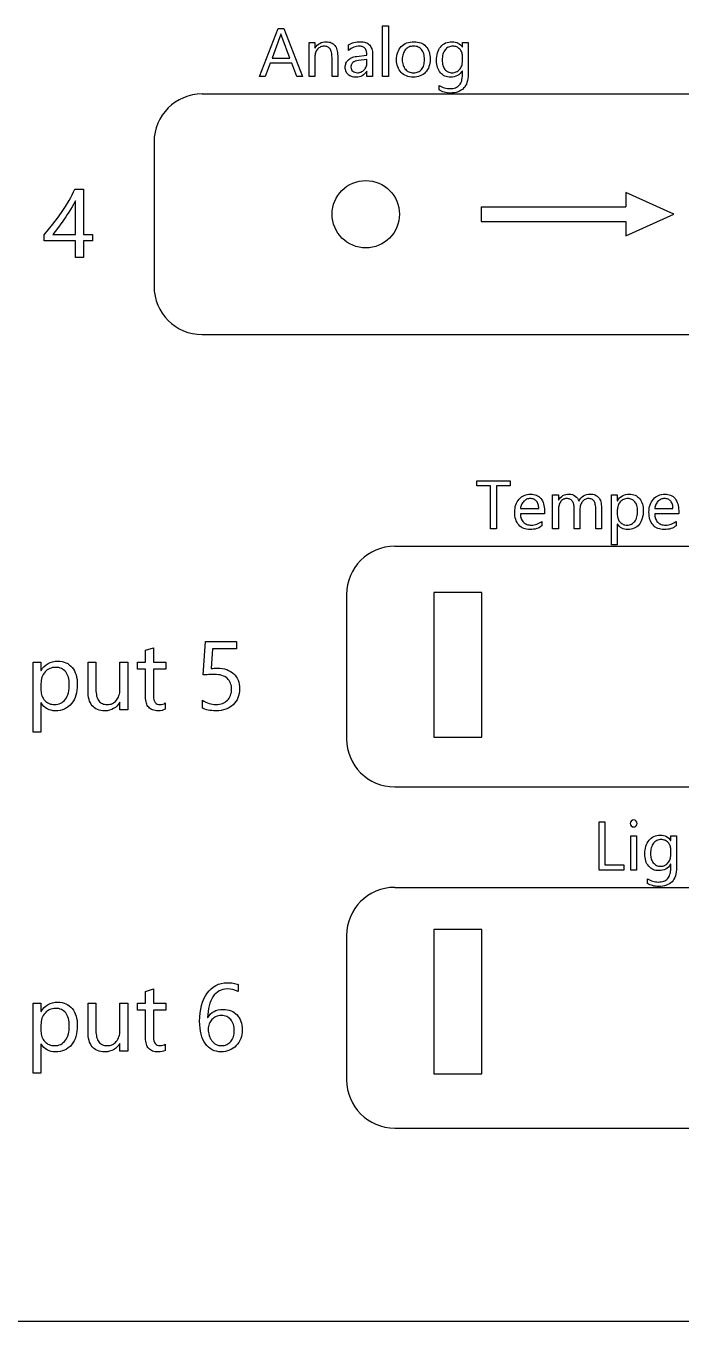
# Model space of a CAD drawing. Header units: millimetres. Extents: x 0 to 330, y 0 to 270.
# Drawn here: x 164.7 to 232.8, y 0 to 134.6 of the extents above; entities that cross this region are included whole.
import ezdxf

# ---------------------------------------------------------------- set-up
doc = ezdxf.new("R2010")
doc.units = ezdxf.units.MM

msp = doc.modelspace()

# ---------------------------------------------------------------- linework, layer by layer
at = {"color": 7, "linetype": 'Continuous'}
for p, q in [((183, 127.5), (303, 127.5)), ((178, 122.5), (178, 107.5)), ((232, 115), (227, 117.25)), ((227, 117.25), (227, 115.75)), ((212, 115.75), (227, 115.75)), ((212, 115.75), (212, 114.25)), ((227, 112.75), (232, 115)), ((212, 114.25), (227, 114.25)), ((227, 114.25), (227, 112.75)), ((183, 102.5), (303, 102.5)), ((203, 80.5), (283, 80.5)), ((198, 75.5), (198, 60.5)), ((203, 55.5), (283, 55.5)), ((203, 45.06), (283, 45.06)), ((198, 40.06), (198, 25.06)), ((203, 20.06), (283, 20.06))]:
    msp.add_line(p, q, dxfattribs=at)
at = {"color": 7, "linetype": 'Continuous', "lineweight": 25}
for p, q in [((212.06, 75.68), (207.06, 75.68)), ((207.06, 75.68), (207.06, 60.68)), ((212.06, 60.68), (212.06, 75.68)), ((207.06, 60.68), (212.06, 60.68)), ((212.06, 40.68), (207.06, 40.68)), ((207.06, 40.68), (207.06, 25.68)), ((212.06, 25.68), (212.06, 40.68)), ((207.06, 25.68), (212.06, 25.68)), ((0, 0), (330, 0))]:
    msp.add_line(p, q, dxfattribs=at)
at = {"color": 7, "linetype": 'Continuous', "flags": 128}
for points in [[(202.34, 129.3), (201.75, 129.3), (201.75, 129.3), (201.75, 134.56), (201.75, 134.56), (202.34, 134.56), (202.34, 134.56), (202.34, 129.3)], [(193.43, 129.3), (192.84, 129.3), (192.84, 129.3), (192.32, 130.68), (192.32, 130.68), (190.06, 130.68), (190.06, 130.68), (189.55, 129.3), (189.55, 129.3), (188.95, 129.3), (188.95, 129.3), (190.89, 134.3), (190.89, 134.3), (191.5, 134.3), (191.5, 134.3), (193.43, 129.3)], [(192.12, 131.21), (191.32, 133.35), (191.32, 133.35), (191.29, 133.42), (191.26, 133.5), (191.22, 133.59), (191.19, 133.71), (191.19, 133.71), (191.17, 133.71), (191.17, 133.71), (191.11, 133.5), (191.04, 133.31), (191.04, 133.31), (190.27, 131.21), (190.27, 131.21), (192.12, 131.21)], [(197.08, 129.3), (196.49, 129.3), (196.49, 129.3), (196.49, 131.33), (196.49, 131.33), (196.48, 131.46), (196.47, 131.59), (196.46, 131.71), (196.44, 131.82), (196.41, 131.92), (196.37, 132.02), (196.33, 132.1), (196.28, 132.18), (196.23, 132.24), (196.17, 132.3), (196.1, 132.35), (196.03, 132.39), (195.95, 132.42), (195.87, 132.44), (195.77, 132.45), (195.68, 132.46), (195.68, 132.46), (195.57, 132.45), (195.48, 132.44), (195.38, 132.41), (195.29, 132.38), (195.21, 132.33), (195.13, 132.28), (195.05, 132.21), (194.98, 132.14), (194.92, 132.05), (194.86, 131.97), (194.82, 131.87), (194.78, 131.77), (194.75, 131.67), (194.73, 131.56), (194.71, 131.45), (194.71, 131.33), (194.71, 131.33), (194.71, 129.3), (194.71, 129.3), (194.12, 129.3), (194.12, 129.3), (194.12, 132.85), (194.12, 132.85), (194.71, 132.85), (194.71, 132.85), (194.71, 132.26), (194.71, 132.26), (194.72, 132.26), (194.72, 132.26), (194.83, 132.42), (194.95, 132.55), (195.08, 132.66), (195.21, 132.75), (195.37, 132.83), (195.53, 132.88), (195.7, 132.91), (195.88, 132.92), (195.88, 132.92), (196.03, 132.91), (196.16, 132.89), (196.28, 132.87), (196.4, 132.82), (196.5, 132.77), (196.6, 132.71), (196.69, 132.63), (196.77, 132.54), (196.84, 132.44), (196.91, 132.34), (196.96, 132.22), (197, 132.09), (197.04, 131.94), (197.06, 131.79), (197.07, 131.63), (197.08, 131.46), (197.08, 131.46), (197.08, 129.3)], [(200.7, 129.3), (200.11, 129.3), (200.11, 129.3), (200.11, 129.86), (200.11, 129.86), (200.09, 129.86), (200.09, 129.86), (199.99, 129.71), (199.88, 129.58), (199.76, 129.48), (199.63, 129.39), (199.49, 129.32), (199.34, 129.27), (199.17, 129.24), (199, 129.23), (199, 129.23), (198.87, 129.24), (198.75, 129.25), (198.63, 129.27), (198.53, 129.3), (198.43, 129.34), (198.33, 129.39), (198.25, 129.45), (198.17, 129.51), (198.1, 129.58), (198.04, 129.66), (197.99, 129.74), (197.94, 129.83), (197.91, 129.93), (197.89, 130.03), (197.87, 130.13), (197.87, 130.25), (197.87, 130.25), (197.87, 130.37), (197.89, 130.48), (197.91, 130.59), (197.94, 130.69), (197.98, 130.78), (198.03, 130.87), (198.09, 130.95), (198.16, 131.02), (198.24, 131.09), (198.33, 131.15), (198.42, 131.21), (198.53, 131.26), (198.64, 131.3), (198.77, 131.34), (198.9, 131.37), (199.04, 131.39), (199.04, 131.39), (200.11, 131.54), (200.11, 131.54), (200.1, 131.65), (200.09, 131.75), (200.08, 131.85), (200.06, 131.94), (200.03, 132.02), (200, 132.1), (199.96, 132.17), (199.92, 132.23), (199.87, 132.28), (199.82, 132.33), (199.76, 132.37), (199.69, 132.4), (199.62, 132.43), (199.54, 132.44), (199.46, 132.45), (199.37, 132.46), (199.37, 132.46), (199.21, 132.45), (199.05, 132.43), (198.9, 132.39), (198.75, 132.34), (198.61, 132.28), (198.47, 132.2), (198.33, 132.11), (198.2, 132), (198.2, 132), (198.2, 132.59), (198.2, 132.59), (198.33, 132.67), (198.47, 132.73), (198.62, 132.79), (198.77, 132.84), (198.93, 132.87), (199.09, 132.9), (199.25, 132.91), (199.42, 132.92), (199.42, 132.92), (199.58, 132.91), (199.72, 132.9), (199.86, 132.87), (199.98, 132.84), (200.1, 132.79), (200.2, 132.73), (200.29, 132.67), (200.38, 132.59), (200.45, 132.5), (200.52, 132.4), (200.57, 132.3), (200.62, 132.18), (200.65, 132.05), (200.68, 131.91), (200.69, 131.76), (200.7, 131.6), (200.7, 131.6), (200.7, 129.3)], [(204.92, 129.23), (204.73, 129.24), (204.55, 129.27), (204.38, 129.3), (204.21, 129.36), (204.06, 129.43), (203.92, 129.51), (203.79, 129.61), (203.67, 129.73), (203.56, 129.86), (203.46, 129.99), (203.38, 130.14), (203.31, 130.3), (203.26, 130.47), (203.23, 130.65), (203.2, 130.84), (203.2, 131.04), (203.2, 131.04), (203.2, 131.25), (203.23, 131.45), (203.27, 131.64), (203.32, 131.82), (203.39, 131.99), (203.47, 132.15), (203.57, 132.29), (203.68, 132.42), (203.81, 132.54), (203.95, 132.64), (204.1, 132.72), (204.26, 132.79), (204.43, 132.85), (204.61, 132.89), (204.8, 132.91), (205, 132.92), (205, 132.92), (205.2, 132.91), (205.38, 132.89), (205.55, 132.85), (205.71, 132.8), (205.86, 132.73), (206, 132.65), (206.12, 132.55), (206.24, 132.43), (206.34, 132.31), (206.43, 132.17), (206.51, 132.02), (206.57, 131.86), (206.62, 131.68), (206.66, 131.5), (206.68, 131.3), (206.68, 131.09), (206.68, 131.09), (206.68, 130.88), (206.65, 130.69), (206.62, 130.51), (206.56, 130.33), (206.5, 130.17), (206.41, 130.02), (206.32, 129.87), (206.21, 129.74), (206.08, 129.62), (205.95, 129.52), (205.8, 129.43), (205.64, 129.36), (205.48, 129.31), (205.3, 129.27), (205.12, 129.24), (204.92, 129.23)], [(204.96, 132.46), (204.83, 132.45), (204.7, 132.43), (204.59, 132.41), (204.48, 132.36), (204.37, 132.31), (204.28, 132.25), (204.19, 132.17), (204.1, 132.08), (204.03, 131.99), (203.97, 131.88), (203.91, 131.77), (203.87, 131.64), (203.83, 131.51), (203.81, 131.37), (203.79, 131.22), (203.79, 131.06), (203.79, 131.06), (203.79, 130.9), (203.81, 130.76), (203.83, 130.62), (203.87, 130.49), (203.91, 130.37), (203.97, 130.26), (204.03, 130.15), (204.11, 130.06), (204.19, 129.97), (204.28, 129.9), (204.38, 129.84), (204.48, 129.79), (204.59, 129.75), (204.71, 129.72), (204.83, 129.7), (204.96, 129.69), (204.96, 129.69), (205.09, 129.7), (205.22, 129.72), (205.33, 129.75), (205.44, 129.78), (205.54, 129.83), (205.64, 129.9), (205.72, 129.97), (205.8, 130.05), (205.87, 130.15), (205.93, 130.25), (205.98, 130.36), (206.02, 130.49), (206.05, 130.62), (206.07, 130.76), (206.09, 130.91), (206.09, 131.07), (206.09, 131.07), (206.09, 131.23), (206.07, 131.38), (206.05, 131.53), (206.02, 131.66), (205.98, 131.78), (205.93, 131.9), (205.87, 132), (205.8, 132.1), (205.72, 132.18), (205.64, 132.26), (205.54, 132.32), (205.44, 132.37), (205.33, 132.41), (205.22, 132.44), (205.09, 132.45), (204.96, 132.46)], [(210.63, 129.56), (210.62, 129.32), (210.6, 129.1), (210.57, 128.89), (210.51, 128.7), (210.45, 128.52), (210.37, 128.36), (210.27, 128.21), (210.16, 128.08), (210.04, 127.97), (209.9, 127.87), (209.75, 127.78), (209.58, 127.71), (209.39, 127.66), (209.2, 127.62), (208.98, 127.6), (208.76, 127.59), (208.76, 127.59), (208.6, 127.59), (208.44, 127.61), (208.29, 127.64), (208.14, 127.67), (208, 127.72), (207.86, 127.77), (207.73, 127.84), (207.61, 127.92), (207.61, 127.92), (207.61, 128.38), (207.61, 128.38), (207.75, 128.3), (207.9, 128.24), (208.04, 128.18), (208.19, 128.13), (208.33, 128.1), (208.47, 128.07), (208.6, 128.06), (208.74, 128.05), (208.74, 128.05), (208.9, 128.06), (209.04, 128.07), (209.18, 128.1), (209.31, 128.14), (209.43, 128.19), (209.53, 128.25), (209.63, 128.33), (209.71, 128.41), (209.79, 128.51), (209.86, 128.61), (209.91, 128.73), (209.96, 128.86), (209.99, 129), (210.02, 129.16), (210.03, 129.32), (210.04, 129.49), (210.04, 129.49), (210.04, 129.9), (210.04, 129.9), (210.03, 129.9), (210.03, 129.9), (209.92, 129.74), (209.8, 129.61), (209.67, 129.49), (209.52, 129.4), (209.36, 129.33), (209.19, 129.28), (209.01, 129.24), (208.81, 129.23), (208.81, 129.23), (208.65, 129.24), (208.49, 129.26), (208.35, 129.3), (208.21, 129.35), (208.08, 129.42), (207.96, 129.5), (207.85, 129.59), (207.75, 129.7), (207.65, 129.83), (207.57, 129.96), (207.5, 130.1), (207.44, 130.25), (207.4, 130.42), (207.37, 130.59), (207.35, 130.77), (207.34, 130.96), (207.34, 130.96), (207.35, 131.18), (207.37, 131.39), (207.4, 131.58), (207.45, 131.77), (207.51, 131.94), (207.59, 132.1), (207.67, 132.25), (207.78, 132.39), (207.89, 132.51), (208.01, 132.62), (208.15, 132.71), (208.29, 132.79), (208.44, 132.84), (208.61, 132.89), (208.78, 132.91), (208.96, 132.92), (208.96, 132.92), (209.14, 132.91), (209.3, 132.88), (209.45, 132.84), (209.59, 132.78), (209.71, 132.7), (209.83, 132.6), (209.93, 132.49), (210.03, 132.36), (210.03, 132.36), (210.04, 132.36), (210.04, 132.36), (210.04, 132.85), (210.04, 132.85), (210.63, 132.85), (210.63, 132.85), (210.63, 129.56)], [(210.04, 130.91), (210.04, 131.43), (210.04, 131.43), (210.04, 131.53), (210.02, 131.63), (210, 131.73), (209.97, 131.82), (209.93, 131.91), (209.88, 132), (209.82, 132.08), (209.76, 132.16), (209.68, 132.23), (209.61, 132.29), (209.52, 132.34), (209.44, 132.38), (209.35, 132.42), (209.25, 132.44), (209.15, 132.45), (209.05, 132.46), (209.05, 132.46), (208.92, 132.45), (208.8, 132.43), (208.69, 132.4), (208.58, 132.36), (208.48, 132.31), (208.39, 132.24), (208.31, 132.16), (208.23, 132.07), (208.16, 131.97), (208.1, 131.86), (208.05, 131.74), (208.01, 131.61), (207.98, 131.48), (207.95, 131.33), (207.94, 131.17), (207.93, 131), (207.93, 131), (207.94, 130.86), (207.95, 130.72), (207.97, 130.59), (208.01, 130.47), (208.05, 130.35), (208.09, 130.24), (208.15, 130.14), (208.22, 130.05), (208.29, 129.97), (208.37, 129.9), (208.46, 129.83), (208.55, 129.78), (208.64, 129.75), (208.75, 129.72), (208.86, 129.7), (208.97, 129.69), (208.97, 129.69), (209.09, 129.7), (209.2, 129.72), (209.3, 129.74), (209.4, 129.78), (209.49, 129.83), (209.58, 129.89), (209.66, 129.95), (209.74, 130.03), (209.81, 130.12), (209.87, 130.22), (209.92, 130.32), (209.97, 130.42), (210, 130.53), (210.02, 130.65), (210.03, 130.78), (210.04, 130.91)], [(200.11, 131.08), (199.25, 130.96), (199.25, 130.96), (199.07, 130.93), (198.91, 130.89), (198.77, 130.83), (198.66, 130.77), (198.61, 130.73), (198.57, 130.68), (198.54, 130.63), (198.51, 130.57), (198.49, 130.51), (198.47, 130.44), (198.46, 130.36), (198.46, 130.28), (198.46, 130.28), (198.47, 130.15), (198.51, 130.04), (198.56, 129.94), (198.64, 129.86), (198.74, 129.79), (198.86, 129.74), (198.99, 129.71), (199.14, 129.69), (199.14, 129.69), (199.24, 129.7), (199.34, 129.71), (199.43, 129.74), (199.52, 129.77), (199.6, 129.81), (199.68, 129.86), (199.76, 129.92), (199.83, 129.99), (199.9, 130.06), (199.95, 130.14), (200, 130.23), (200.04, 130.32), (200.07, 130.41), (200.09, 130.51), (200.1, 130.62), (200.11, 130.73), (200.11, 130.73), (200.11, 131.08)], [(170.66, 117.59), (170.66, 112.89), (170.66, 112.89), (171.59, 112.89), (171.59, 112.89), (171.59, 112.25), (171.59, 112.25), (170.66, 112.25), (170.66, 112.25), (170.66, 110.5), (170.66, 110.5), (169.84, 110.5), (169.84, 110.5), (169.84, 112.25), (169.84, 112.25), (166.59, 112.25), (166.59, 112.25), (166.59, 112.86), (166.59, 112.86), (167.04, 113.4), (167.5, 113.98), (167.96, 114.58), (168.39, 115.19), (168.79, 115.81), (169.17, 116.42), (169.34, 116.72), (169.5, 117.02), (169.64, 117.31), (169.77, 117.59), (169.77, 117.59), (170.66, 117.59)], [(167.48, 112.89), (169.84, 112.89), (169.84, 112.89), (169.84, 116.38), (169.84, 116.38), (169.66, 116.06), (169.48, 115.76), (169.31, 115.48), (169.15, 115.22), (168.99, 114.97), (168.84, 114.73), (168.68, 114.5), (168.54, 114.29), (168.25, 113.89), (167.98, 113.53), (167.72, 113.21), (167.48, 112.89)], [(215.01, 86.77), (213.56, 86.77), (213.56, 86.77), (213.56, 82.3), (213.56, 82.3), (212.97, 82.3), (212.97, 82.3), (212.97, 86.77), (212.97, 86.77), (211.52, 86.77), (211.52, 86.77), (211.52, 87.3), (211.52, 87.3), (215.01, 87.3), (215.01, 87.3), (215.01, 86.77)], [(218.56, 83.88), (216.06, 83.88), (216.06, 83.88), (216.07, 83.74), (216.08, 83.61), (216.11, 83.49), (216.14, 83.38), (216.19, 83.27), (216.24, 83.17), (216.3, 83.08), (216.37, 83), (216.45, 82.93), (216.54, 82.87), (216.63, 82.82), (216.73, 82.77), (216.84, 82.74), (216.96, 82.71), (217.08, 82.7), (217.21, 82.69), (217.21, 82.69), (217.35, 82.7), (217.5, 82.72), (217.64, 82.75), (217.77, 82.79), (217.91, 82.85), (218.04, 82.92), (218.17, 83), (218.3, 83.09), (218.3, 83.09), (218.3, 82.63), (218.3, 82.63), (218.17, 82.54), (218.05, 82.46), (217.91, 82.39), (217.76, 82.33), (217.6, 82.29), (217.43, 82.26), (217.25, 82.24), (217.07, 82.23), (217.07, 82.23), (216.89, 82.24), (216.71, 82.26), (216.55, 82.3), (216.4, 82.35), (216.26, 82.42), (216.13, 82.5), (216.01, 82.6), (215.89, 82.71), (215.79, 82.84), (215.71, 82.98), (215.63, 83.13), (215.57, 83.29), (215.53, 83.47), (215.49, 83.65), (215.47, 83.85), (215.47, 84.06), (215.47, 84.06), (215.47, 84.26), (215.5, 84.45), (215.53, 84.64), (215.58, 84.81), (215.65, 84.97), (215.73, 85.12), (215.83, 85.27), (215.94, 85.4), (216.06, 85.52), (216.18, 85.63), (216.32, 85.72), (216.46, 85.79), (216.61, 85.85), (216.77, 85.89), (216.93, 85.91), (217.1, 85.92), (217.1, 85.92), (217.27, 85.91), (217.43, 85.89), (217.58, 85.85), (217.72, 85.8), (217.85, 85.74), (217.97, 85.66), (218.08, 85.57), (218.18, 85.46), (218.27, 85.34), (218.34, 85.21), (218.41, 85.06), (218.46, 84.91), (218.51, 84.75), (218.54, 84.57), (218.55, 84.38), (218.56, 84.18), (218.56, 84.18), (218.56, 83.88)], [(217.97, 84.41), (217.96, 84.53), (217.95, 84.64), (217.93, 84.75), (217.91, 84.85), (217.87, 84.94), (217.83, 85.03), (217.79, 85.11), (217.73, 85.18), (217.67, 85.25), (217.6, 85.3), (217.53, 85.35), (217.45, 85.39), (217.37, 85.42), (217.28, 85.44), (217.18, 85.45), (217.08, 85.46), (217.08, 85.46), (216.99, 85.45), (216.89, 85.44), (216.8, 85.42), (216.71, 85.38), (216.63, 85.34), (216.55, 85.29), (216.48, 85.23), (216.4, 85.17), (216.34, 85.09), (216.28, 85.01), (216.22, 84.92), (216.18, 84.83), (216.14, 84.73), (216.11, 84.63), (216.08, 84.52), (216.06, 84.41), (216.06, 84.41), (217.97, 84.41)], [(224.48, 82.3), (223.89, 82.3), (223.89, 82.3), (223.89, 84.34), (223.89, 84.34), (223.89, 84.48), (223.88, 84.61), (223.86, 84.74), (223.84, 84.85), (223.82, 84.95), (223.79, 85.04), (223.75, 85.12), (223.71, 85.19), (223.66, 85.26), (223.6, 85.31), (223.54, 85.36), (223.47, 85.39), (223.39, 85.42), (223.3, 85.44), (223.21, 85.45), (223.1, 85.46), (223.1, 85.46), (223.02, 85.45), (222.93, 85.44), (222.85, 85.41), (222.77, 85.37), (222.7, 85.33), (222.63, 85.27), (222.56, 85.2), (222.49, 85.12), (222.44, 85.04), (222.38, 84.95), (222.34, 84.86), (222.31, 84.76), (222.28, 84.66), (222.26, 84.55), (222.25, 84.44), (222.24, 84.33), (222.24, 84.33), (222.24, 82.3), (222.24, 82.3), (221.65, 82.3), (221.65, 82.3), (221.65, 84.41), (221.65, 84.41), (221.65, 84.54), (221.64, 84.66), (221.62, 84.77), (221.6, 84.87), (221.57, 84.96), (221.54, 85.05), (221.5, 85.13), (221.45, 85.2), (221.4, 85.26), (221.34, 85.31), (221.28, 85.36), (221.2, 85.39), (221.12, 85.42), (221.04, 85.44), (220.95, 85.45), (220.85, 85.46), (220.85, 85.46), (220.76, 85.45), (220.68, 85.44), (220.6, 85.41), (220.52, 85.38), (220.44, 85.33), (220.37, 85.28), (220.31, 85.22), (220.25, 85.14), (220.19, 85.06), (220.14, 84.97), (220.1, 84.88), (220.07, 84.78), (220.04, 84.68), (220.02, 84.57), (220.01, 84.45), (220.01, 84.33), (220.01, 84.33), (220.01, 82.3), (220.01, 82.3), (219.41, 82.3), (219.41, 82.3), (219.41, 85.85), (219.41, 85.85), (220.01, 85.85), (220.01, 85.85), (220.01, 85.29), (220.01, 85.29), (220.02, 85.29), (220.02, 85.29), (220.12, 85.44), (220.23, 85.57), (220.35, 85.67), (220.48, 85.76), (220.63, 85.83), (220.78, 85.88), (220.95, 85.91), (221.12, 85.92), (221.12, 85.92), (221.3, 85.91), (221.46, 85.87), (221.62, 85.81), (221.76, 85.72), (221.88, 85.61), (221.99, 85.49), (222.07, 85.35), (222.13, 85.2), (222.13, 85.2), (222.23, 85.37), (222.35, 85.51), (222.48, 85.64), (222.62, 85.74), (222.77, 85.82), (222.94, 85.87), (223.12, 85.91), (223.31, 85.92), (223.31, 85.92), (223.45, 85.91), (223.58, 85.9), (223.71, 85.87), (223.82, 85.83), (223.93, 85.78), (224.02, 85.72), (224.11, 85.64), (224.19, 85.56), (224.26, 85.46), (224.32, 85.36), (224.37, 85.24), (224.41, 85.11), (224.44, 84.97), (224.46, 84.82), (224.48, 84.65), (224.48, 84.48), (224.48, 84.48), (224.48, 82.3)], [(226.14, 82.81), (226.12, 82.81), (226.12, 82.81), (226.12, 80.66), (226.12, 80.66), (225.53, 80.66), (225.53, 80.66), (225.53, 85.85), (225.53, 85.85), (226.12, 85.85), (226.12, 85.85), (226.12, 85.23), (226.12, 85.23), (226.14, 85.23), (226.14, 85.23), (226.25, 85.39), (226.37, 85.53), (226.51, 85.65), (226.66, 85.75), (226.81, 85.82), (226.99, 85.88), (227.17, 85.91), (227.37, 85.92), (227.37, 85.92), (227.53, 85.91), (227.69, 85.89), (227.84, 85.85), (227.98, 85.8), (228.11, 85.73), (228.23, 85.65), (228.34, 85.56), (228.44, 85.45), (228.53, 85.32), (228.61, 85.19), (228.67, 85.05), (228.73, 84.89), (228.77, 84.73), (228.8, 84.56), (228.82, 84.37), (228.82, 84.18), (228.82, 84.18), (228.82, 83.96), (228.8, 83.76), (228.76, 83.57), (228.71, 83.38), (228.65, 83.21), (228.58, 83.05), (228.49, 82.9), (228.39, 82.76), (228.28, 82.64), (228.15, 82.53), (228.02, 82.44), (227.88, 82.37), (227.72, 82.31), (227.56, 82.27), (227.39, 82.24), (227.2, 82.23), (227.2, 82.23), (227.04, 82.24), (226.88, 82.27), (226.73, 82.32), (226.59, 82.38), (226.46, 82.46), (226.35, 82.56), (226.24, 82.68), (226.14, 82.81)], [(226.12, 84.25), (226.12, 83.75), (226.12, 83.75), (226.13, 83.64), (226.14, 83.54), (226.17, 83.44), (226.2, 83.34), (226.24, 83.25), (226.29, 83.16), (226.34, 83.08), (226.41, 83), (226.48, 82.93), (226.56, 82.87), (226.65, 82.82), (226.73, 82.77), (226.83, 82.74), (226.92, 82.71), (227.03, 82.7), (227.13, 82.69), (227.13, 82.69), (227.26, 82.7), (227.38, 82.72), (227.49, 82.75), (227.59, 82.79), (227.69, 82.85), (227.78, 82.92), (227.86, 83), (227.94, 83.09), (228.01, 83.19), (228.07, 83.31), (228.12, 83.43), (228.16, 83.56), (228.19, 83.71), (228.21, 83.86), (228.23, 84.02), (228.23, 84.19), (228.23, 84.19), (228.23, 84.34), (228.21, 84.47), (228.19, 84.6), (228.16, 84.72), (228.12, 84.83), (228.08, 84.94), (228.02, 85.03), (227.96, 85.12), (227.89, 85.2), (227.81, 85.27), (227.73, 85.33), (227.64, 85.37), (227.54, 85.41), (227.44, 85.44), (227.33, 85.45), (227.22, 85.46), (227.22, 85.46), (227.1, 85.45), (226.98, 85.44), (226.88, 85.41), (226.77, 85.37), (226.68, 85.32), (226.59, 85.26), (226.5, 85.19), (226.43, 85.11), (226.36, 85.02), (226.29, 84.93), (226.24, 84.83), (226.2, 84.72), (226.17, 84.61), (226.14, 84.5), (226.13, 84.37), (226.12, 84.25)], [(232.51, 83.88), (230.01, 83.88), (230.01, 83.88), (230.01, 83.74), (230.03, 83.61), (230.06, 83.49), (230.09, 83.38), (230.14, 83.27), (230.19, 83.17), (230.25, 83.08), (230.32, 83), (230.4, 82.93), (230.49, 82.87), (230.58, 82.82), (230.68, 82.77), (230.79, 82.74), (230.9, 82.71), (231.02, 82.7), (231.15, 82.69), (231.15, 82.69), (231.3, 82.7), (231.44, 82.72), (231.58, 82.75), (231.72, 82.79), (231.86, 82.85), (231.99, 82.92), (232.12, 83), (232.24, 83.09), (232.24, 83.09), (232.24, 82.63), (232.24, 82.63), (232.12, 82.54), (231.99, 82.46), (231.85, 82.39), (231.7, 82.33), (231.55, 82.29), (231.38, 82.26), (231.2, 82.24), (231.02, 82.23), (231.02, 82.23), (230.83, 82.24), (230.66, 82.26), (230.5, 82.3), (230.35, 82.35), (230.21, 82.42), (230.07, 82.5), (229.95, 82.6), (229.84, 82.71), (229.74, 82.84), (229.65, 82.98), (229.58, 83.13), (229.52, 83.29), (229.47, 83.47), (229.44, 83.65), (229.42, 83.85), (229.41, 84.06), (229.41, 84.06), (229.42, 84.26), (229.44, 84.45), (229.48, 84.64), (229.53, 84.81), (229.6, 84.97), (229.68, 85.12), (229.77, 85.27), (229.88, 85.4), (230, 85.52), (230.13, 85.63), (230.27, 85.72), (230.41, 85.79), (230.56, 85.85), (230.71, 85.89), (230.88, 85.91), (231.05, 85.92), (231.05, 85.92), (231.22, 85.91), (231.38, 85.89), (231.53, 85.85), (231.67, 85.8), (231.8, 85.74), (231.92, 85.66), (232.03, 85.57), (232.13, 85.46), (232.21, 85.34), (232.29, 85.21), (232.36, 85.06), (232.41, 84.91), (232.45, 84.75), (232.48, 84.57), (232.5, 84.38), (232.51, 84.18), (232.51, 84.18), (232.51, 83.88)], [(231.91, 84.41), (231.91, 84.53), (231.9, 84.64), (231.88, 84.75), (231.85, 84.85), (231.82, 84.94), (231.78, 85.03), (231.73, 85.11), (231.68, 85.18), (231.62, 85.25), (231.55, 85.3), (231.48, 85.35), (231.4, 85.39), (231.32, 85.42), (231.23, 85.44), (231.13, 85.45), (231.03, 85.46), (231.03, 85.46), (230.93, 85.45), (230.84, 85.44), (230.75, 85.42), (230.66, 85.38), (230.58, 85.34), (230.5, 85.29), (230.42, 85.23), (230.35, 85.17), (230.28, 85.09), (230.22, 85.01), (230.17, 84.92), (230.13, 84.83), (230.09, 84.73), (230.05, 84.63), (230.03, 84.52), (230.01, 84.41), (230.01, 84.41), (231.91, 84.41)], [(186.89, 65.69), (186.88, 65.44), (186.84, 65.2), (186.79, 64.97), (186.71, 64.76), (186.62, 64.55), (186.5, 64.37), (186.37, 64.19), (186.22, 64.04), (186.05, 63.89), (185.87, 63.77), (185.67, 63.66), (185.45, 63.57), (185.22, 63.5), (184.97, 63.45), (184.72, 63.42), (184.45, 63.41), (184.45, 63.41), (184.21, 63.41), (184, 63.43), (183.79, 63.45), (183.61, 63.48), (183.44, 63.52), (183.28, 63.57), (183.14, 63.63), (183.02, 63.69), (183.02, 63.69), (183.02, 64.51), (183.02, 64.51), (183.19, 64.41), (183.37, 64.31), (183.54, 64.23), (183.72, 64.17), (183.9, 64.12), (184.08, 64.08), (184.26, 64.06), (184.44, 64.05), (184.44, 64.05), (184.63, 64.06), (184.8, 64.08), (184.96, 64.12), (185.11, 64.17), (185.26, 64.24), (185.39, 64.31), (185.51, 64.4), (185.62, 64.5), (185.72, 64.61), (185.81, 64.73), (185.88, 64.86), (185.95, 65), (185.99, 65.16), (186.03, 65.32), (186.05, 65.48), (186.06, 65.65), (186.06, 65.65), (186.05, 65.83), (186.03, 65.99), (185.99, 66.15), (185.94, 66.29), (185.88, 66.43), (185.8, 66.56), (185.71, 66.67), (185.6, 66.78), (185.48, 66.87), (185.35, 66.96), (185.21, 67.02), (185.05, 67.08), (184.88, 67.13), (184.69, 67.16), (184.49, 67.18), (184.28, 67.18), (184.28, 67.18), (184.14, 67.18), (183.99, 67.18), (183.84, 67.17), (183.68, 67.17), (183.53, 67.16), (183.38, 67.15), (183.24, 67.14), (183.11, 67.13), (183.11, 67.13), (183.35, 70.59), (183.35, 70.59), (186.57, 70.59), (186.57, 70.59), (186.57, 69.86), (186.57, 69.86), (184.08, 69.86), (184.08, 69.86), (183.94, 67.8), (183.94, 67.8), (184.1, 67.81), (184.26, 67.82), (184.43, 67.83), (184.57, 67.83), (184.57, 67.83), (184.84, 67.82), (185.09, 67.79), (185.33, 67.75), (185.55, 67.68), (185.75, 67.6), (185.94, 67.5), (186.12, 67.39), (186.28, 67.26), (186.42, 67.11), (186.54, 66.95), (186.64, 66.78), (186.73, 66.59), (186.8, 66.38), (186.85, 66.16), (186.88, 65.94), (186.89, 65.69)], [(179.15, 63.56), (179, 63.49), (178.83, 63.45), (178.63, 63.42), (178.42, 63.41), (178.42, 63.41), (178.26, 63.41), (178.11, 63.43), (177.98, 63.46), (177.85, 63.5), (177.73, 63.55), (177.63, 63.61), (177.53, 63.68), (177.45, 63.77), (177.37, 63.86), (177.3, 63.97), (177.25, 64.09), (177.2, 64.21), (177.17, 64.35), (177.14, 64.51), (177.13, 64.67), (177.12, 64.84), (177.12, 64.84), (177.12, 67.74), (177.12, 67.74), (176.29, 67.74), (176.29, 67.74), (176.29, 68.47), (176.29, 68.47), (177.12, 68.47), (177.12, 68.47), (177.12, 69.69), (177.12, 69.69), (177.95, 69.95), (177.95, 69.95), (177.95, 68.47), (177.95, 68.47), (179.24, 68.47), (179.24, 68.47), (179.24, 67.74), (179.24, 67.74), (177.95, 67.74), (177.95, 67.74), (177.95, 64.97), (177.95, 64.97), (177.96, 64.74), (177.99, 64.54), (178.04, 64.39), (178.11, 64.26), (178.21, 64.17), (178.33, 64.11), (178.48, 64.07), (178.65, 64.05), (178.65, 64.05), (178.79, 64.06), (178.92, 64.09), (179.04, 64.14), (179.15, 64.22), (179.15, 64.22), (179.15, 63.56)], [(166.27, 64.22), (166.25, 64.22), (166.25, 64.22), (166.25, 61.2), (166.25, 61.2), (165.43, 61.2), (165.43, 61.2), (165.43, 68.47), (165.43, 68.47), (166.25, 68.47), (166.25, 68.47), (166.25, 67.6), (166.25, 67.6), (166.27, 67.6), (166.27, 67.6), (166.43, 67.83), (166.6, 68.02), (166.79, 68.19), (167, 68.32), (167.22, 68.43), (167.46, 68.51), (167.72, 68.55), (167.99, 68.57), (167.99, 68.57), (168.23, 68.56), (168.45, 68.52), (168.65, 68.47), (168.85, 68.4), (169.03, 68.31), (169.2, 68.19), (169.35, 68.06), (169.49, 67.9), (169.62, 67.73), (169.73, 67.55), (169.82, 67.35), (169.9, 67.13), (169.96, 66.9), (170, 66.66), (170.02, 66.4), (170.03, 66.13), (170.03, 66.13), (170.02, 65.83), (169.99, 65.54), (169.95, 65.27), (169.88, 65.02), (169.79, 64.78), (169.69, 64.55), (169.57, 64.34), (169.42, 64.15), (169.27, 63.98), (169.09, 63.83), (168.91, 63.7), (168.71, 63.59), (168.49, 63.51), (168.26, 63.45), (168.02, 63.42), (167.76, 63.41), (167.76, 63.41), (167.53, 63.42), (167.31, 63.46), (167.1, 63.52), (166.91, 63.61), (166.73, 63.72), (166.56, 63.86), (166.41, 64.03), (166.27, 64.22)], [(166.25, 66.22), (166.25, 65.53), (166.25, 65.53), (166.26, 65.38), (166.28, 65.23), (166.31, 65.09), (166.35, 64.96), (166.41, 64.83), (166.48, 64.71), (166.56, 64.59), (166.65, 64.48), (166.76, 64.38), (166.87, 64.29), (166.98, 64.22), (167.11, 64.16), (167.24, 64.11), (167.37, 64.08), (167.52, 64.06), (167.67, 64.05), (167.67, 64.05), (167.84, 64.06), (168.01, 64.09), (168.16, 64.13), (168.31, 64.19), (168.44, 64.27), (168.57, 64.36), (168.69, 64.48), (168.79, 64.61), (168.89, 64.75), (168.97, 64.91), (169.04, 65.08), (169.1, 65.27), (169.14, 65.47), (169.18, 65.68), (169.2, 65.91), (169.2, 66.15), (169.2, 66.15), (169.2, 66.35), (169.18, 66.54), (169.15, 66.72), (169.11, 66.89), (169.05, 67.04), (168.99, 67.19), (168.91, 67.33), (168.82, 67.45), (168.72, 67.56), (168.61, 67.66), (168.5, 67.74), (168.37, 67.8), (168.24, 67.85), (168.1, 67.89), (167.95, 67.91), (167.79, 67.92), (167.79, 67.92), (167.62, 67.91), (167.46, 67.89), (167.31, 67.85), (167.16, 67.8), (167.03, 67.73), (166.9, 67.65), (166.78, 67.55), (166.68, 67.44), (166.58, 67.31), (166.49, 67.18), (166.42, 67.04), (166.36, 66.89), (166.31, 66.74), (166.28, 66.57), (166.26, 66.4), (166.25, 66.22)], [(175.28, 63.5), (174.45, 63.5), (174.45, 63.5), (174.45, 64.29), (174.45, 64.29), (174.43, 64.29), (174.43, 64.29), (174.3, 64.08), (174.15, 63.9), (173.99, 63.75), (173.8, 63.63), (173.6, 63.53), (173.39, 63.46), (173.16, 63.42), (172.91, 63.41), (172.91, 63.41), (172.69, 63.42), (172.49, 63.44), (172.3, 63.48), (172.13, 63.54), (171.97, 63.61), (171.83, 63.7), (171.7, 63.81), (171.58, 63.93), (171.47, 64.07), (171.39, 64.23), (171.31, 64.4), (171.25, 64.59), (171.2, 64.8), (171.16, 65.02), (171.14, 65.26), (171.14, 65.51), (171.14, 65.51), (171.14, 68.47), (171.14, 68.47), (171.97, 68.47), (171.97, 68.47), (171.97, 65.63), (171.97, 65.63), (171.97, 65.44), (171.98, 65.26), (172.01, 65.09), (172.04, 64.94), (172.08, 64.8), (172.13, 64.67), (172.19, 64.55), (172.26, 64.45), (172.34, 64.35), (172.43, 64.27), (172.52, 64.21), (172.63, 64.15), (172.74, 64.11), (172.87, 64.08), (173, 64.06), (173.14, 64.05), (173.14, 64.05), (173.28, 64.06), (173.42, 64.08), (173.54, 64.11), (173.67, 64.16), (173.78, 64.22), (173.89, 64.29), (173.99, 64.38), (174.08, 64.48), (174.17, 64.6), (174.25, 64.71), (174.31, 64.84), (174.36, 64.98), (174.4, 65.12), (174.43, 65.28), (174.45, 65.44), (174.45, 65.61), (174.45, 65.61), (174.45, 68.47), (174.45, 68.47), (175.28, 68.47), (175.28, 68.47), (175.28, 63.5)], [(226.82, 46.86), (224.25, 46.86), (224.25, 46.86), (224.25, 51.86), (224.25, 51.86), (224.84, 51.86), (224.84, 51.86), (224.84, 47.39), (224.84, 47.39), (226.82, 47.39), (226.82, 47.39), (226.82, 46.86)], [(228.13, 46.86), (227.54, 46.86), (227.54, 46.86), (227.54, 50.42), (227.54, 50.42), (228.13, 50.42), (228.13, 50.42), (228.13, 46.86)], [(232.28, 47.12), (232.27, 46.89), (232.25, 46.66), (232.21, 46.45), (232.16, 46.26), (232.09, 46.08), (232.01, 45.92), (231.92, 45.78), (231.81, 45.65), (231.68, 45.53), (231.54, 45.43), (231.39, 45.35), (231.22, 45.28), (231.04, 45.22), (230.84, 45.18), (230.63, 45.16), (230.4, 45.15), (230.4, 45.15), (230.24, 45.16), (230.08, 45.17), (229.93, 45.2), (229.78, 45.24), (229.64, 45.28), (229.51, 45.34), (229.38, 45.41), (229.25, 45.48), (229.25, 45.48), (229.25, 45.94), (229.25, 45.94), (229.4, 45.87), (229.54, 45.8), (229.69, 45.74), (229.83, 45.7), (229.97, 45.66), (230.11, 45.63), (230.25, 45.62), (230.38, 45.61), (230.38, 45.61), (230.54, 45.62), (230.69, 45.64), (230.83, 45.66), (230.95, 45.7), (231.07, 45.75), (231.18, 45.82), (231.27, 45.89), (231.36, 45.97), (231.44, 46.07), (231.5, 46.18), (231.56, 46.3), (231.6, 46.43), (231.64, 46.57), (231.66, 46.72), (231.68, 46.88), (231.68, 47.06), (231.68, 47.06), (231.68, 47.46), (231.68, 47.46), (231.67, 47.46), (231.67, 47.46), (231.56, 47.3), (231.44, 47.17), (231.31, 47.06), (231.16, 46.96), (231, 46.89), (230.83, 46.84), (230.65, 46.81), (230.45, 46.8), (230.45, 46.8), (230.29, 46.81), (230.14, 46.83), (229.99, 46.86), (229.86, 46.92), (229.73, 46.98), (229.61, 47.06), (229.49, 47.16), (229.39, 47.27), (229.3, 47.39), (229.21, 47.52), (229.14, 47.66), (229.09, 47.82), (229.04, 47.98), (229.01, 48.15), (228.99, 48.33), (228.99, 48.53), (228.99, 48.53), (228.99, 48.75), (229.01, 48.95), (229.05, 49.15), (229.1, 49.33), (229.16, 49.5), (229.23, 49.67), (229.32, 49.82), (229.42, 49.95), (229.53, 50.08), (229.66, 50.18), (229.79, 50.28), (229.93, 50.35), (230.09, 50.41), (230.25, 50.45), (230.42, 50.47), (230.61, 50.48), (230.61, 50.48), (230.78, 50.47), (230.94, 50.45), (231.09, 50.4), (231.23, 50.34), (231.36, 50.26), (231.47, 50.17), (231.58, 50.05), (231.67, 49.92), (231.67, 49.92), (231.68, 49.92), (231.68, 49.92), (231.68, 50.42), (231.68, 50.42), (232.28, 50.42), (232.28, 50.42), (232.28, 47.12)], [(231.68, 48.47), (231.68, 48.99), (231.68, 48.99), (231.68, 49.1), (231.67, 49.2), (231.64, 49.29), (231.61, 49.39), (231.57, 49.48), (231.52, 49.56), (231.47, 49.64), (231.4, 49.72), (231.33, 49.79), (231.25, 49.85), (231.17, 49.9), (231.08, 49.95), (230.99, 49.98), (230.9, 50), (230.8, 50.02), (230.69, 50.02), (230.69, 50.02), (230.57, 50.02), (230.45, 50), (230.33, 49.97), (230.23, 49.93), (230.13, 49.87), (230.04, 49.81), (229.95, 49.73), (229.88, 49.64), (229.81, 49.54), (229.75, 49.43), (229.7, 49.31), (229.65, 49.18), (229.62, 49.04), (229.6, 48.89), (229.58, 48.73), (229.58, 48.56), (229.58, 48.56), (229.58, 48.42), (229.6, 48.28), (229.62, 48.15), (229.65, 48.03), (229.69, 47.91), (229.74, 47.81), (229.8, 47.71), (229.86, 47.61), (229.94, 47.53), (230.02, 47.46), (230.1, 47.4), (230.19, 47.35), (230.29, 47.31), (230.39, 47.28), (230.5, 47.26), (230.61, 47.26), (230.61, 47.26), (230.73, 47.26), (230.84, 47.28), (230.95, 47.31), (231.04, 47.34), (231.14, 47.39), (231.23, 47.45), (231.31, 47.52), (231.39, 47.6), (231.46, 47.69), (231.52, 47.78), (231.57, 47.88), (231.61, 47.99), (231.64, 48.1), (231.67, 48.22), (231.68, 48.34), (231.68, 48.47)], [(187.16, 30.27), (187.15, 30.03), (187.12, 29.79), (187.07, 29.56), (187, 29.35), (186.91, 29.14), (186.8, 28.95), (186.68, 28.78), (186.54, 28.62), (186.39, 28.47), (186.22, 28.35), (186.04, 28.24), (185.85, 28.14), (185.64, 28.07), (185.43, 28.02), (185.21, 27.98), (184.97, 27.97), (184.97, 27.97), (184.72, 27.98), (184.48, 28.03), (184.25, 28.09), (184.03, 28.19), (183.83, 28.31), (183.65, 28.46), (183.48, 28.62), (183.33, 28.82), (183.2, 29.03), (183.08, 29.27), (182.97, 29.53), (182.89, 29.82), (182.83, 30.12), (182.78, 30.45), (182.75, 30.79), (182.74, 31.15), (182.74, 31.15), (182.75, 31.59), (182.79, 32.01), (182.86, 32.41), (182.94, 32.79), (183.05, 33.15), (183.19, 33.48), (183.34, 33.78), (183.52, 34.06), (183.71, 34.31), (183.93, 34.52), (184.16, 34.71), (184.41, 34.87), (184.68, 34.99), (184.97, 35.08), (185.27, 35.14), (185.58, 35.16), (185.58, 35.16), (185.76, 35.15), (185.92, 35.14), (186.08, 35.13), (186.23, 35.11), (186.37, 35.08), (186.5, 35.05), (186.62, 35.01), (186.74, 34.96), (186.74, 34.96), (186.74, 34.24), (186.74, 34.24), (186.46, 34.36), (186.18, 34.44), (185.9, 34.49), (185.6, 34.51), (185.6, 34.51), (185.37, 34.5), (185.16, 34.46), (184.96, 34.39), (184.76, 34.3), (184.58, 34.18), (184.42, 34.04), (184.26, 33.88), (184.12, 33.69), (184, 33.49), (183.89, 33.27), (183.79, 33.02), (183.71, 32.75), (183.65, 32.47), (183.61, 32.17), (183.58, 31.86), (183.57, 31.53), (183.57, 31.53), (183.59, 31.53), (183.59, 31.53), (183.72, 31.73), (183.87, 31.91), (184.04, 32.05), (184.23, 32.18), (184.43, 32.27), (184.66, 32.34), (184.91, 32.38), (185.18, 32.39), (185.18, 32.39), (185.4, 32.38), (185.61, 32.35), (185.81, 32.31), (186, 32.24), (186.17, 32.15), (186.34, 32.05), (186.49, 31.94), (186.62, 31.81), (186.74, 31.66), (186.85, 31.5), (186.94, 31.32), (187.02, 31.14), (187.08, 30.94), (187.13, 30.73), (187.15, 30.5), (187.16, 30.27)], [(179.15, 28.12), (179, 28.06), (178.83, 28.01), (178.63, 27.98), (178.42, 27.97), (178.42, 27.97), (178.26, 27.98), (178.11, 27.99), (177.98, 28.02), (177.85, 28.06), (177.73, 28.11), (177.63, 28.17), (177.53, 28.25), (177.45, 28.33), (177.37, 28.43), (177.3, 28.53), (177.25, 28.65), (177.2, 28.78), (177.17, 28.92), (177.14, 29.07), (177.13, 29.23), (177.12, 29.41), (177.12, 29.41), (177.12, 32.3), (177.12, 32.3), (176.29, 32.3), (176.29, 32.3), (176.29, 33.04), (176.29, 33.04), (177.12, 33.04), (177.12, 33.04), (177.12, 34.25), (177.12, 34.25), (177.95, 34.51), (177.95, 34.51), (177.95, 33.04), (177.95, 33.04), (179.24, 33.04), (179.24, 33.04), (179.24, 32.3), (179.24, 32.3), (177.95, 32.3), (177.95, 32.3), (177.95, 29.53), (177.95, 29.53), (177.96, 29.3), (177.99, 29.11), (178.04, 28.95), (178.11, 28.83), (178.21, 28.73), (178.33, 28.67), (178.48, 28.63), (178.65, 28.62), (178.65, 28.62), (178.79, 28.63), (178.92, 28.66), (179.04, 28.71), (179.15, 28.78), (179.15, 28.78), (179.15, 28.12)], [(166.27, 28.78), (166.25, 28.78), (166.25, 28.78), (166.25, 25.76), (166.25, 25.76), (165.43, 25.76), (165.43, 25.76), (165.43, 33.04), (165.43, 33.04), (166.25, 33.04), (166.25, 33.04), (166.25, 32.16), (166.25, 32.16), (166.27, 32.16), (166.27, 32.16), (166.43, 32.39), (166.6, 32.59), (166.79, 32.75), (167, 32.89), (167.22, 32.99), (167.46, 33.07), (167.72, 33.12), (167.99, 33.13), (167.99, 33.13), (168.23, 33.12), (168.45, 33.09), (168.65, 33.04), (168.85, 32.96), (169.03, 32.87), (169.2, 32.76), (169.35, 32.62), (169.49, 32.47), (169.62, 32.3), (169.73, 32.11), (169.82, 31.91), (169.9, 31.69), (169.96, 31.47), (170, 31.22), (170.02, 30.97), (170.03, 30.69), (170.03, 30.69), (170.02, 30.39), (169.99, 30.11), (169.95, 29.84), (169.88, 29.58), (169.79, 29.34), (169.69, 29.12), (169.57, 28.91), (169.42, 28.71), (169.27, 28.54), (169.09, 28.39), (168.91, 28.26), (168.71, 28.16), (168.49, 28.08), (168.26, 28.02), (168.02, 27.98), (167.76, 27.97), (167.76, 27.97), (167.53, 27.98), (167.31, 28.02), (167.1, 28.09), (166.91, 28.17), (166.73, 28.29), (166.56, 28.43), (166.41, 28.59), (166.27, 28.78)], [(166.25, 30.79), (166.25, 30.09), (166.25, 30.09), (166.26, 29.94), (166.28, 29.8), (166.31, 29.66), (166.35, 29.52), (166.41, 29.4), (166.48, 29.27), (166.56, 29.16), (166.65, 29.05), (166.76, 28.95), (166.87, 28.86), (166.98, 28.78), (167.11, 28.72), (167.24, 28.68), (167.37, 28.64), (167.52, 28.62), (167.67, 28.62), (167.67, 28.62), (167.84, 28.63), (168.01, 28.65), (168.16, 28.69), (168.31, 28.75), (168.44, 28.83), (168.57, 28.93), (168.69, 29.04), (168.79, 29.17), (168.89, 29.32), (168.97, 29.47), (169.04, 29.65), (169.1, 29.83), (169.14, 30.03), (169.18, 30.24), (169.2, 30.47), (169.2, 30.71), (169.2, 30.71), (169.2, 30.91), (169.18, 31.1), (169.15, 31.28), (169.11, 31.45), (169.05, 31.61), (168.99, 31.76), (168.91, 31.89), (168.82, 32.01), (168.72, 32.12), (168.61, 32.22), (168.5, 32.3), (168.37, 32.37), (168.24, 32.42), (168.1, 32.46), (167.95, 32.48), (167.79, 32.49), (167.79, 32.49), (167.62, 32.48), (167.46, 32.45), (167.31, 32.42), (167.16, 32.36), (167.03, 32.3), (166.9, 32.21), (166.78, 32.12), (166.68, 32), (166.58, 31.88), (166.49, 31.74), (166.42, 31.6), (166.36, 31.46), (166.31, 31.3), (166.28, 31.14), (166.26, 30.97), (166.25, 30.79)], [(175.28, 28.06), (174.45, 28.06), (174.45, 28.06), (174.45, 28.85), (174.45, 28.85), (174.43, 28.85), (174.43, 28.85), (174.3, 28.65), (174.15, 28.47), (173.99, 28.32), (173.8, 28.19), (173.6, 28.1), (173.39, 28.03), (173.16, 27.99), (172.91, 27.97), (172.91, 27.97), (172.69, 27.98), (172.49, 28), (172.3, 28.05), (172.13, 28.1), (171.97, 28.18), (171.83, 28.27), (171.7, 28.37), (171.58, 28.5), (171.47, 28.64), (171.39, 28.8), (171.31, 28.97), (171.25, 29.16), (171.2, 29.36), (171.16, 29.59), (171.14, 29.82), (171.14, 30.08), (171.14, 30.08), (171.14, 33.04), (171.14, 33.04), (171.97, 33.04), (171.97, 33.04), (171.97, 30.19), (171.97, 30.19), (171.97, 30), (171.98, 29.82), (172.01, 29.66), (172.04, 29.5), (172.08, 29.36), (172.13, 29.23), (172.19, 29.11), (172.26, 29.01), (172.34, 28.92), (172.43, 28.84), (172.52, 28.77), (172.63, 28.71), (172.74, 28.67), (172.87, 28.64), (173, 28.62), (173.14, 28.62), (173.14, 28.62), (173.28, 28.62), (173.42, 28.64), (173.54, 28.68), (173.67, 28.72), (173.78, 28.78), (173.89, 28.86), (173.99, 28.95), (174.08, 29.05), (174.17, 29.16), (174.25, 29.28), (174.31, 29.41), (174.36, 29.54), (174.4, 29.69), (174.43, 29.84), (174.45, 30), (174.45, 30.17), (174.45, 30.17), (174.45, 33.04), (174.45, 33.04), (175.28, 33.04), (175.28, 33.04), (175.28, 28.06)], [(186.33, 30.17), (186.33, 30.35), (186.31, 30.52), (186.28, 30.68), (186.24, 30.83), (186.19, 30.97), (186.13, 31.1), (186.06, 31.22), (185.98, 31.32), (185.89, 31.42), (185.79, 31.5), (185.68, 31.58), (185.56, 31.64), (185.43, 31.69), (185.29, 31.72), (185.14, 31.74), (184.99, 31.75), (184.99, 31.75), (184.84, 31.74), (184.71, 31.72), (184.57, 31.68), (184.44, 31.64), (184.32, 31.58), (184.21, 31.5), (184.11, 31.42), (184.01, 31.33), (183.92, 31.23), (183.85, 31.12), (183.78, 31.01), (183.72, 30.88), (183.68, 30.75), (183.65, 30.62), (183.63, 30.48), (183.62, 30.34), (183.62, 30.34), (183.63, 30.16), (183.65, 29.99), (183.68, 29.83), (183.72, 29.67), (183.78, 29.51), (183.84, 29.37), (183.92, 29.24), (184.01, 29.12), (184.1, 29.01), (184.21, 28.91), (184.32, 28.82), (184.44, 28.75), (184.57, 28.69), (184.71, 28.65), (184.85, 28.63), (185, 28.62), (185, 28.62), (185.15, 28.62), (185.29, 28.65), (185.42, 28.68), (185.55, 28.73), (185.67, 28.79), (185.78, 28.87), (185.88, 28.95), (185.97, 29.05), (186.05, 29.16), (186.12, 29.27), (186.18, 29.4), (186.24, 29.54), (186.28, 29.69), (186.31, 29.84), (186.33, 30), (186.33, 30.17)]]:
    msp.add_lwpolyline(points, dxfattribs=at)
at = {"color": 7, "linetype": 'Continuous', "lineweight": 25}
msp.add_circle((200, 115), 3.5, dxfattribs=at)
at = {"color": 7, "linetype": 'Continuous'}
for centre, radius, start, end in [((183, 122.5), 5, 90, 180), ((183, 107.5), 5, 180, 270), ((203, 75.5), 5, 90, 180), ((203, 60.5), 5, 180, 270), ((227.83, 51.7), 0.362, 270.0005, 269.9995), ((203, 40.06), 5, 90, 180), ((203, 25.06), 5, 180, 270)]:
    msp.add_arc(centre, radius, start, end, dxfattribs=at)

doc.saveas('drawing.dxf')
